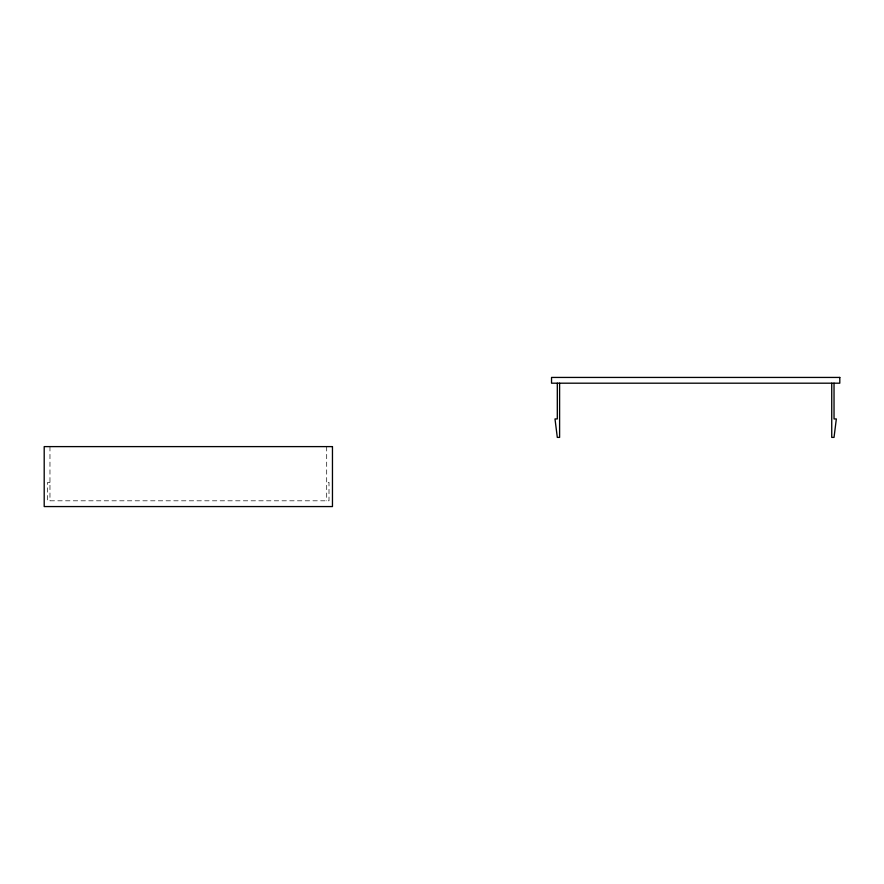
<?xml version="1.0" encoding="UTF-8"?>
<svg xmlns="http://www.w3.org/2000/svg" width="884" height="884" viewBox="0 0 884 884"><rect width="100%" height="100%" fill="white"/><g stroke="black" fill="none" stroke-linecap="round" stroke-linejoin="round"><path stroke-width="0.66" stroke-dasharray="4.42 3.31" d="M49.968 482.355L47.659 482.355L47.659 500.808L329.003 500.808L329.003 482.355L326.693 482.355M326.693 446.608L326.693 500.808M49.968 446.608L49.968 500.808"/><path stroke-width="1.33" d="M834.032 383.192L834.032 418.939L836.341 418.939L834.032 437.392L831.734 437.392L831.734 383.192M559.605 383.192L559.605 437.392L557.307 437.392L554.997 418.939L557.307 418.939L557.307 383.192M839.8 377.435L551.539 377.435L551.539 383.192L839.8 383.192L839.8 377.435M332.461 446.608L44.2 446.608L44.2 506.565L332.461 506.565L332.461 446.608"/></g></svg>
